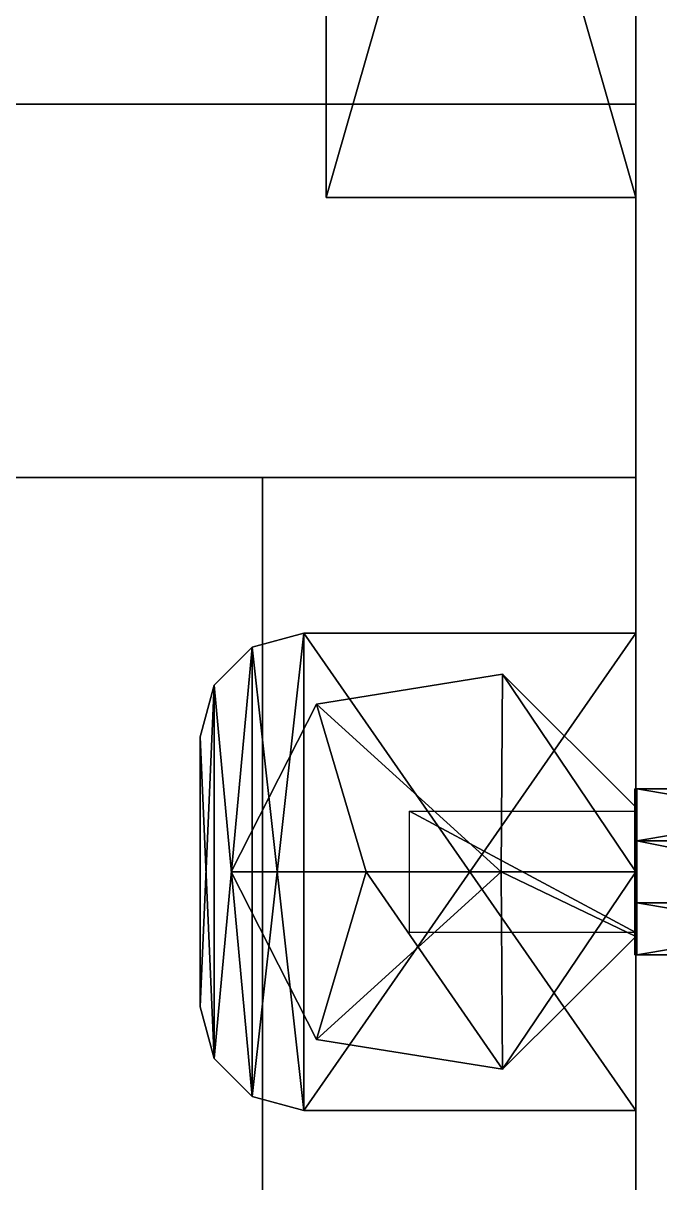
# Model space of a CAD drawing. Extents: x -100 to 4856, y -100 to 4830.
# Drawn here: x 3399 to 3429.7, y 468 to 523.9 of the extents above; entities that cross this region are included whole.
import ezdxf

# ---------------------------------------------------------------- set-up
doc = ezdxf.new("R2010")
doc.units = 0
for name, color, linetype in [('LAYER0', 7, 'CONTINUOUS'), ('LAYER1127', 253, 'CONTINUOUS'), ('LAYER1129', 253, 'CONTINUOUS'), ('LAYER1131', 253, 'CONTINUOUS'), ('LAYER1133', 253, 'CONTINUOUS'), ('LAYER1135', 253, 'CONTINUOUS'), ('LAYER1181', 7, 'CONTINUOUS'), ('LAYER1186', 7, 'CONTINUOUS'), ('LAYER1187', 254, 'CONTINUOUS'), ('LAYER836', 7, 'CONTINUOUS'), ('LAYER838', 7, 'CONTINUOUS'), ('LAYER842', 7, 'CONTINUOUS'), ('LAYER853', 7, 'CONTINUOUS'), ('LAYER885', 7, 'CONTINUOUS'), ('LAYER886', 7, 'CONTINUOUS')]:
    doc.layers.add(name, color=color, linetype=linetype)

msp = doc.modelspace()

# ---------------------------------------------------------------- linework, layer by layer
at = {"layer": 'LAYER0', "invisible_edges": 1}
for points in [[(4856, 4830, -5), (-100, -100, -5), (-100, 4830, -5), (4856, 4830, -5)], [(-100, -100, -5), (4856, 4830, -5), (4856, -100, -5), (-100, -100, -5)], [(4856, -100), (-100, 4830), (-100, -100), (4856, -100)], [(-100, 4830), (4856, -100), (4856, 4830), (-100, 4830)]]:
    msp.add_3dface(points, dxfattribs=at)
at = {"layer": 'LAYER1127'}
for points in [[(3428.5, 515.5, 176.2174), (3413.579, 567.5, 176.2174), (3428.5, 567.5, 176.2174), (3428.5, 515.5, 176.2174)], [(3413.579, 515.5, 176.2174), (3413.579, 567.5, 176.2174), (3428.5, 515.5, 176.2174), (3413.579, 515.5, 176.2174)], [(3428.5, 567.5, 189.7826), (3413.579, 515.5, 189.7826), (3428.5, 515.5, 189.7826), (3428.5, 567.5, 189.7826)], [(3413.579, 567.5, 189.7826), (3413.579, 515.5, 189.7826), (3428.5, 567.5, 189.7826), (3413.579, 567.5, 189.7826)], [(3413.579, 515.5, 176.2174), (3413.579, 567.5, 189.7826), (3413.579, 567.5, 176.2174), (3413.579, 515.5, 176.2174)], [(3413.579, 515.5, 189.7826), (3413.579, 567.5, 189.7826), (3413.579, 515.5, 176.2174), (3413.579, 515.5, 189.7826)], [(3428.5, 515.5, 189.7826), (3413.579, 515.5, 176.2174), (3428.5, 515.5, 176.2174), (3428.5, 515.5, 189.7826)], [(3413.579, 515.5, 189.7826), (3413.579, 515.5, 176.2174), (3428.5, 515.5, 189.7826), (3413.579, 515.5, 189.7826)]]:
    msp.add_3dface(points, dxfattribs=at)
at = {"layer": 'LAYER1129'}
for points in [[(3428.5, 515.5, 739.7174), (3413.579, 567.5, 739.7174), (3428.5, 567.5, 739.7174), (3428.5, 515.5, 739.7174)], [(3413.579, 515.5, 739.7174), (3413.579, 567.5, 739.7174), (3428.5, 515.5, 739.7174), (3413.579, 515.5, 739.7174)], [(3428.5, 567.5, 753.2826), (3413.579, 515.5, 753.2826), (3428.5, 515.5, 753.2826), (3428.5, 567.5, 753.2826)], [(3413.579, 567.5, 753.2826), (3413.579, 515.5, 753.2826), (3428.5, 567.5, 753.2826), (3413.579, 567.5, 753.2826)], [(3413.579, 515.5, 739.7174), (3413.579, 567.5, 753.2826), (3413.579, 567.5, 739.7174), (3413.579, 515.5, 739.7174)], [(3413.579, 515.5, 753.2826), (3413.579, 567.5, 753.2826), (3413.579, 515.5, 739.7174), (3413.579, 515.5, 753.2826)], [(3428.5, 515.5, 753.2826), (3413.579, 515.5, 739.7174), (3428.5, 515.5, 739.7174), (3428.5, 515.5, 753.2826)], [(3413.579, 515.5, 753.2826), (3413.579, 515.5, 739.7174), (3428.5, 515.5, 753.2826), (3413.579, 515.5, 753.2826)]]:
    msp.add_3dface(points, dxfattribs=at)
at = {"layer": 'LAYER1131'}
for points in [[(3428.5, 515.5, 1303.217), (3413.579, 567.5, 1303.217), (3428.5, 567.5, 1303.217), (3428.5, 515.5, 1303.217)], [(3413.579, 515.5, 1303.217), (3413.579, 567.5, 1303.217), (3428.5, 515.5, 1303.217), (3413.579, 515.5, 1303.217)], [(3428.5, 567.5, 1316.783), (3413.579, 515.5, 1316.783), (3428.5, 515.5, 1316.783), (3428.5, 567.5, 1316.783)], [(3413.579, 567.5, 1316.783), (3413.579, 515.5, 1316.783), (3428.5, 567.5, 1316.783), (3413.579, 567.5, 1316.783)], [(3413.579, 515.5, 1303.217), (3413.579, 567.5, 1316.783), (3413.579, 567.5, 1303.217), (3413.579, 515.5, 1303.217)], [(3413.579, 515.5, 1316.783), (3413.579, 567.5, 1316.783), (3413.579, 515.5, 1303.217), (3413.579, 515.5, 1316.783)], [(3428.5, 515.5, 1316.783), (3413.579, 515.5, 1303.217), (3428.5, 515.5, 1303.217), (3428.5, 515.5, 1316.783)], [(3413.579, 515.5, 1316.783), (3413.579, 515.5, 1303.217), (3428.5, 515.5, 1316.783), (3413.579, 515.5, 1316.783)]]:
    msp.add_3dface(points, dxfattribs=at)
at = {"layer": 'LAYER1133'}
for points in [[(3428.5, 515.5, 1866.717), (3413.579, 567.5, 1866.717), (3428.5, 567.5, 1866.717), (3428.5, 515.5, 1866.717)], [(3413.579, 515.5, 1866.717), (3413.579, 567.5, 1866.717), (3428.5, 515.5, 1866.717), (3413.579, 515.5, 1866.717)], [(3428.5, 567.5, 1880.283), (3413.579, 515.5, 1880.283), (3428.5, 515.5, 1880.283), (3428.5, 567.5, 1880.283)], [(3413.579, 567.5, 1880.283), (3413.579, 515.5, 1880.283), (3428.5, 567.5, 1880.283), (3413.579, 567.5, 1880.283)], [(3413.579, 515.5, 1866.717), (3413.579, 567.5, 1880.283), (3413.579, 567.5, 1866.717), (3413.579, 515.5, 1866.717)], [(3413.579, 515.5, 1880.283), (3413.579, 567.5, 1880.283), (3413.579, 515.5, 1866.717), (3413.579, 515.5, 1880.283)], [(3428.5, 515.5, 1880.283), (3413.579, 515.5, 1866.717), (3428.5, 515.5, 1866.717), (3428.5, 515.5, 1880.283)], [(3413.579, 515.5, 1880.283), (3413.579, 515.5, 1866.717), (3428.5, 515.5, 1880.283), (3413.579, 515.5, 1880.283)]]:
    msp.add_3dface(points, dxfattribs=at)
at = {"layer": 'LAYER1135'}
for points in [[(3428.5, 515.5, 2430.217), (3413.579, 567.5, 2430.217), (3428.5, 567.5, 2430.217), (3428.5, 515.5, 2430.217)], [(3413.579, 515.5, 2430.217), (3413.579, 567.5, 2430.217), (3428.5, 515.5, 2430.217), (3413.579, 515.5, 2430.217)], [(3428.5, 567.5, 2443.783), (3413.579, 515.5, 2443.783), (3428.5, 515.5, 2443.783), (3428.5, 567.5, 2443.783)], [(3413.579, 567.5, 2443.783), (3413.579, 515.5, 2443.783), (3428.5, 567.5, 2443.783), (3413.579, 567.5, 2443.783)], [(3413.579, 515.5, 2430.217), (3413.579, 567.5, 2443.783), (3413.579, 567.5, 2430.217), (3413.579, 515.5, 2430.217)], [(3413.579, 515.5, 2443.783), (3413.579, 567.5, 2443.783), (3413.579, 515.5, 2430.217), (3413.579, 515.5, 2443.783)], [(3428.5, 515.5, 2443.783), (3413.579, 515.5, 2430.217), (3428.5, 515.5, 2430.217), (3428.5, 515.5, 2443.783)], [(3413.579, 515.5, 2443.783), (3413.579, 515.5, 2430.217), (3428.5, 515.5, 2443.783), (3413.579, 515.5, 2443.783)]]:
    msp.add_3dface(points, dxfattribs=at)
at = {"layer": 'LAYER1181', "invisible_edges": 1}
for points in [[(3428.5, 44.6, 1984), (2644.5, 520, 1984), (2644.5, 44.6, 1984), (3428.5, 44.6, 1984)], [(2644.5, 520, 1984), (3428.5, 44.6, 1984), (3428.5, 520, 1984), (2644.5, 520, 1984)], [(3428.5, 520, 1966), (2644.5, 520, 1984), (3428.5, 520, 1984), (3428.5, 520, 1966)], [(2644.5, 520, 1984), (3428.5, 520, 1966), (2644.5, 520, 1966), (2644.5, 520, 1984)], [(3428.5, 520, 1966), (2644.5, 44.6, 1966), (2644.5, 520, 1966), (3428.5, 520, 1966)], [(2644.5, 44.6, 1966), (3428.5, 520, 1966), (3428.5, 44.6, 1966), (2644.5, 44.6, 1966)], [(3428.5, 44.6, 1984), (3428.5, 520, 1966), (3428.5, 520, 1984), (3428.5, 44.6, 1984)], [(3428.5, 520, 1966), (3428.5, 44.6, 1984), (3428.5, 44.6, 1966), (3428.5, 520, 1966)]]:
    msp.add_3dface(points, dxfattribs=at)
at = {"layer": 'LAYER1186'}
for points in [[(3410, 493.8301, 1966), (3412.5, 494.5, 1964.01), (3410, 493.8301, 1964.01), (3410, 493.8301, 1966)], [(3412.5, 494.5, 1966), (3412.5, 494.5, 1964.01), (3410, 493.8301, 1966), (3412.5, 494.5, 1966)], [(3412.5, 494.5, 1964.01), (3410, 472.1699, 1964.01), (3410, 493.8301, 1964.01), (3412.5, 494.5, 1964.01)], [(3412.5, 471.5, 1964.01), (3410, 472.1699, 1964.01), (3412.5, 494.5, 1964.01), (3412.5, 471.5, 1964.01)], [(3410, 472.1699, 1966), (3412.5, 494.5, 1966), (3410, 493.8301, 1966), (3410, 472.1699, 1966)], [(3412.5, 471.5, 1966), (3412.5, 494.5, 1966), (3410, 472.1699, 1966), (3412.5, 471.5, 1966)], [(3410, 493.8301, 1964.01), (3412.5, 471.5, 1964.01), (3412.5, 494.5, 1964.01), (3410, 493.8301, 1964.01)], [(3410, 493.8301, 1966), (3412.5, 471.5, 1966), (3412.5, 494.5, 1966), (3410, 493.8301, 1966)], [(3412.5, 494.5, 1964.01), (3410, 493.8301, 1966), (3410, 493.8301, 1964.01), (3412.5, 494.5, 1964.01)], [(3412.5, 494.5, 1966), (3410, 493.8301, 1966), (3412.5, 494.5, 1964.01), (3412.5, 494.5, 1966)], [(3428.5, 471.5, 1964.01), (3412.5, 494.5, 1964.01), (3428.5, 494.5, 1964.01), (3428.5, 471.5, 1964.01)], [(3412.5, 471.5, 1964.01), (3412.5, 494.5, 1964.01), (3428.5, 471.5, 1964.01), (3412.5, 471.5, 1964.01)], [(3428.5, 471.5, 1966), (3412.5, 494.5, 1966), (3428.5, 494.5, 1966), (3428.5, 471.5, 1966)], [(3412.5, 471.5, 1966), (3412.5, 494.5, 1966), (3428.5, 471.5, 1966), (3412.5, 471.5, 1966)], [(3412.5, 494.5, 1964.01), (3428.5, 494.5, 1966), (3428.5, 494.5, 1964.01), (3412.5, 494.5, 1964.01)], [(3412.5, 494.5, 1966), (3428.5, 494.5, 1966), (3412.5, 494.5, 1964.01), (3412.5, 494.5, 1966)], [(3412.5, 494.5, 1964.01), (3428.5, 471.5, 1964.01), (3412.5, 471.5, 1964.01), (3412.5, 494.5, 1964.01)], [(3428.5, 494.5, 1964.01), (3428.5, 471.5, 1964.01), (3412.5, 494.5, 1964.01), (3428.5, 494.5, 1964.01)], [(3428.5, 494.5, 1966), (3412.5, 494.5, 1964.01), (3412.5, 494.5, 1966), (3428.5, 494.5, 1966)], [(3428.5, 494.5, 1964.01), (3412.5, 494.5, 1964.01), (3428.5, 494.5, 1966), (3428.5, 494.5, 1964.01)], [(3412.5, 471.5, 1966), (3428.5, 494.5, 1966), (3412.5, 494.5, 1966), (3412.5, 471.5, 1966)], [(3428.5, 471.5, 1966), (3428.5, 494.5, 1966), (3412.5, 471.5, 1966), (3428.5, 471.5, 1966)], [(3428.5, 494.5, 1964.01), (3428.5, 471.5, 1966), (3428.5, 471.5, 1964.01), (3428.5, 494.5, 1964.01)], [(3428.5, 494.5, 1966), (3428.5, 471.5, 1966), (3428.5, 494.5, 1964.01), (3428.5, 494.5, 1966)], [(3428.5, 471.5, 1964.01), (3428.5, 494.5, 1966), (3428.5, 494.5, 1964.01), (3428.5, 471.5, 1964.01)], [(3428.5, 471.5, 1966), (3428.5, 494.5, 1966), (3428.5, 471.5, 1964.01), (3428.5, 471.5, 1966)], [(3408.17, 492, 1966), (3410, 493.8301, 1964.01), (3408.17, 492, 1964.01), (3408.17, 492, 1966)], [(3410, 493.8301, 1966), (3410, 493.8301, 1964.01), (3408.17, 492, 1966), (3410, 493.8301, 1966)], [(3410, 493.8301, 1964.01), (3410, 472.1699, 1964.01), (3408.17, 492, 1964.01), (3410, 493.8301, 1964.01)], [(3408.17, 474, 1966), (3410, 493.8301, 1966), (3408.17, 492, 1966), (3408.17, 474, 1966)], [(3410, 472.1699, 1966), (3410, 493.8301, 1966), (3408.17, 474, 1966), (3410, 472.1699, 1966)], [(3408.17, 492, 1964.01), (3410, 472.1699, 1964.01), (3410, 493.8301, 1964.01), (3408.17, 492, 1964.01)], [(3408.17, 492, 1966), (3410, 472.1699, 1966), (3410, 493.8301, 1966), (3408.17, 492, 1966)], [(3410, 493.8301, 1964.01), (3408.17, 492, 1966), (3408.17, 492, 1964.01), (3410, 493.8301, 1964.01)], [(3410, 493.8301, 1966), (3408.17, 492, 1966), (3410, 493.8301, 1964.01), (3410, 493.8301, 1966)], [(3410, 472.1699, 1964.01), (3412.5, 471.5, 1964.01), (3410, 493.8301, 1964.01), (3410, 472.1699, 1964.01)], [(3410, 472.1699, 1966), (3412.5, 471.5, 1966), (3410, 493.8301, 1966), (3410, 472.1699, 1966)], [(3413.113, 491.0835, 1980), (3422.069, 492.5175, 1966), (3413.113, 491.0835, 1966), (3413.113, 491.0835, 1980)], [(3422.069, 492.5175, 1980), (3422.069, 492.5175, 1966), (3413.113, 491.0835, 1980), (3422.069, 492.5175, 1980)], [(3422.069, 492.5175, 1980), (3413.113, 491.0835, 1980), (3422, 483, 1980), (3422.069, 492.5175, 1980)], [(3422.069, 492.5175, 1966), (3413.113, 491.0835, 1980), (3413.113, 491.0835, 1966), (3422.069, 492.5175, 1966)], [(3422.069, 492.5175, 1980), (3413.113, 491.0835, 1980), (3422.069, 492.5175, 1966), (3422.069, 492.5175, 1980)], [(3422.069, 492.5175, 1980), (3413.113, 491.0835, 1980), (3422, 483, 1980), (3422.069, 492.5175, 1980)], [(3428.5, 483, 1980), (3422.069, 492.5175, 1980), (3422, 483, 1980), (3428.5, 483, 1980)], [(3428.5, 483, 1980), (3422.069, 492.5175, 1980), (3422, 483, 1980), (3428.5, 483, 1980)], [(3428.5, 486.1225, 1980), (3422.069, 492.5175, 1980), (3428.5, 483, 1980), (3428.5, 486.1225, 1980)], [(3422.069, 492.5175, 1966), (3428.5, 486.1225, 1980), (3428.5, 486.1225, 1966), (3422.069, 492.5175, 1966)], [(3422.069, 492.5175, 1980), (3428.5, 486.1225, 1980), (3422.069, 492.5175, 1966), (3422.069, 492.5175, 1980)], [(3428.5, 486.1225, 1966), (3422.069, 492.5175, 1980), (3422.069, 492.5175, 1966), (3428.5, 486.1225, 1966)], [(3428.5, 486.1225, 1980), (3422.069, 492.5175, 1980), (3428.5, 486.1225, 1966), (3428.5, 486.1225, 1980)], [(3428.5, 486.1225, 1980), (3422.069, 492.5175, 1980), (3428.5, 483, 1980), (3428.5, 486.1225, 1980)], [(3407.5, 489.5, 1966), (3408.17, 492, 1964.01), (3407.5, 489.5, 1964.01), (3407.5, 489.5, 1966)], [(3408.17, 492, 1966), (3408.17, 492, 1964.01), (3407.5, 489.5, 1966), (3408.17, 492, 1966)], [(3408.17, 492, 1964.01), (3408.17, 474, 1964.01), (3407.5, 489.5, 1964.01), (3408.17, 492, 1964.01)], [(3407.5, 476.5, 1966), (3408.17, 492, 1966), (3407.5, 489.5, 1966), (3407.5, 476.5, 1966)], [(3408.17, 474, 1966), (3408.17, 492, 1966), (3407.5, 476.5, 1966), (3408.17, 474, 1966)], [(3407.5, 489.5, 1964.01), (3408.17, 474, 1964.01), (3408.17, 492, 1964.01), (3407.5, 489.5, 1964.01)], [(3407.5, 489.5, 1966), (3408.17, 474, 1966), (3408.17, 492, 1966), (3407.5, 489.5, 1966)], [(3408.17, 492, 1964.01), (3407.5, 489.5, 1966), (3407.5, 489.5, 1964.01), (3408.17, 492, 1964.01)], [(3408.17, 492, 1966), (3407.5, 489.5, 1966), (3408.17, 492, 1964.01), (3408.17, 492, 1966)], [(3408.17, 492, 1964.01), (3410, 472.1699, 1964.01), (3408.17, 474, 1964.01), (3408.17, 492, 1964.01)], [(3408.17, 474, 1964.01), (3410, 472.1699, 1964.01), (3408.17, 492, 1964.01), (3408.17, 474, 1964.01)], [(3408.17, 474, 1966), (3410, 472.1699, 1966), (3408.17, 492, 1966), (3408.17, 474, 1966)], [(3415.5, 483, 1980), (3413.113, 491.0835, 1980), (3409, 483, 1980), (3415.5, 483, 1980)], [(3409, 483, 1980), (3413.113, 491.0835, 1966), (3409, 483, 1966), (3409, 483, 1980)], [(3413.113, 491.0835, 1980), (3413.113, 491.0835, 1966), (3409, 483, 1980), (3413.113, 491.0835, 1980)], [(3413.113, 491.0835, 1966), (3409, 483, 1980), (3409, 483, 1966), (3413.113, 491.0835, 1966)], [(3413.113, 491.0835, 1980), (3409, 483, 1980), (3413.113, 491.0835, 1966), (3413.113, 491.0835, 1980)], [(3413.113, 491.0835, 1980), (3409, 483, 1980), (3415.5, 483, 1980), (3413.113, 491.0835, 1980)], [(3422, 483, 1980), (3413.113, 491.0835, 1980), (3415.5, 483, 1980), (3422, 483, 1980)], [(3422, 483, 1980), (3413.113, 491.0835, 1980), (3415.5, 483, 1980), (3422, 483, 1980)], [(3407.5, 476.5, 1966), (3407.5, 489.5, 1964.01), (3407.5, 489.5, 1966), (3407.5, 476.5, 1966)], [(3407.5, 476.5, 1964.01), (3407.5, 489.5, 1964.01), (3407.5, 476.5, 1966), (3407.5, 476.5, 1964.01)], [(3407.5, 476.5, 1964.01), (3407.5, 489.5, 1966), (3407.5, 489.5, 1964.01), (3407.5, 476.5, 1964.01)], [(3407.5, 476.5, 1966), (3407.5, 489.5, 1966), (3407.5, 476.5, 1964.01), (3407.5, 476.5, 1966)], [(3407.5, 489.5, 1964.01), (3408.17, 474, 1964.01), (3407.5, 476.5, 1964.01), (3407.5, 489.5, 1964.01)], [(3407.5, 476.5, 1964.01), (3408.17, 474, 1964.01), (3407.5, 489.5, 1964.01), (3407.5, 476.5, 1964.01)], [(3407.5, 476.5, 1966), (3408.17, 474, 1966), (3407.5, 489.5, 1966), (3407.5, 476.5, 1966)], [(3417.592, 485.9198, 1964), (3428.5, 480.0802, 1964), (3417.592, 480.0802, 1964), (3417.592, 485.9198, 1964)], [(3428.5, 485.9198, 1964), (3428.5, 480.0802, 1964), (3417.592, 485.9198, 1964), (3428.5, 485.9198, 1964)], [(3428.5, 486.1225, 1980), (3428.5, 479.8775, 1966), (3428.5, 486.1225, 1966), (3428.5, 486.1225, 1980)], [(3428.5, 479.8775, 1980), (3428.5, 479.8775, 1966), (3428.5, 486.1225, 1980), (3428.5, 479.8775, 1980)], [(3428.5, 479.8775, 1966), (3428.5, 486.1225, 1980), (3428.5, 486.1225, 1966), (3428.5, 479.8775, 1966)], [(3428.5, 479.8775, 1980), (3428.5, 486.1225, 1980), (3428.5, 479.8775, 1966), (3428.5, 479.8775, 1980)], [(3413.113, 474.9165, 1980), (3415.5, 483, 1980), (3409, 483, 1980), (3413.113, 474.9165, 1980)], [(3409, 483, 1966), (3413.113, 474.9165, 1980), (3409, 483, 1980), (3409, 483, 1966)], [(3413.113, 474.9165, 1966), (3413.113, 474.9165, 1980), (3409, 483, 1966), (3413.113, 474.9165, 1966)], [(3409, 483, 1966), (3413.113, 474.9165, 1980), (3413.113, 474.9165, 1966), (3409, 483, 1966)], [(3409, 483, 1980), (3413.113, 474.9165, 1980), (3409, 483, 1966), (3409, 483, 1980)], [(3413.113, 474.9165, 1980), (3409, 483, 1980), (3415.5, 483, 1980), (3413.113, 474.9165, 1980)], [(3422.069, 473.4825, 1980), (3415.5, 483, 1980), (3413.113, 474.9165, 1980), (3422.069, 473.4825, 1980)], [(3422, 483, 1980), (3413.113, 474.9165, 1980), (3415.5, 483, 1980), (3422, 483, 1980)], [(3422.069, 473.4825, 1980), (3413.113, 474.9165, 1980), (3422, 483, 1980), (3422.069, 473.4825, 1980)], [(3422, 483, 1980), (3415.5, 483, 1980), (3422.069, 473.4825, 1980), (3422, 483, 1980)], [(3428.5, 479.8775, 1980), (3422, 483, 1980), (3422.069, 473.4825, 1980), (3428.5, 479.8775, 1980)], [(3428.5, 483, 1980), (3422, 483, 1980), (3428.5, 479.8775, 1980), (3428.5, 483, 1980)], [(3428.5, 483, 1980), (3422.069, 473.4825, 1980), (3422, 483, 1980), (3428.5, 483, 1980)], [(3428.5, 479.8775, 1980), (3422.069, 473.4825, 1980), (3428.5, 483, 1980), (3428.5, 479.8775, 1980)], [(3422.069, 473.4825, 1966), (3428.5, 479.8775, 1980), (3422.069, 473.4825, 1980), (3422.069, 473.4825, 1966)], [(3428.5, 479.8775, 1966), (3428.5, 479.8775, 1980), (3422.069, 473.4825, 1966), (3428.5, 479.8775, 1966)], [(3422.069, 473.4825, 1966), (3428.5, 479.8775, 1980), (3428.5, 479.8775, 1966), (3422.069, 473.4825, 1966)], [(3422.069, 473.4825, 1980), (3428.5, 479.8775, 1980), (3422.069, 473.4825, 1966), (3422.069, 473.4825, 1980)], [(3407.5, 476.5, 1964.01), (3408.17, 474, 1966), (3407.5, 476.5, 1966), (3407.5, 476.5, 1964.01)], [(3408.17, 474, 1964.01), (3408.17, 474, 1966), (3407.5, 476.5, 1964.01), (3408.17, 474, 1964.01)], [(3408.17, 474, 1964.01), (3407.5, 476.5, 1966), (3407.5, 476.5, 1964.01), (3408.17, 474, 1964.01)], [(3408.17, 474, 1966), (3407.5, 476.5, 1966), (3408.17, 474, 1964.01), (3408.17, 474, 1966)], [(3413.113, 474.9165, 1966), (3422.069, 473.4825, 1980), (3413.113, 474.9165, 1980), (3413.113, 474.9165, 1966)], [(3422.069, 473.4825, 1966), (3422.069, 473.4825, 1980), (3413.113, 474.9165, 1966), (3422.069, 473.4825, 1966)], [(3413.113, 474.9165, 1966), (3422.069, 473.4825, 1980), (3422.069, 473.4825, 1966), (3413.113, 474.9165, 1966)], [(3413.113, 474.9165, 1980), (3422.069, 473.4825, 1980), (3413.113, 474.9165, 1966), (3413.113, 474.9165, 1980)], [(3408.17, 474, 1964.01), (3410, 472.1699, 1966), (3408.17, 474, 1966), (3408.17, 474, 1964.01)], [(3410, 472.1699, 1964.01), (3410, 472.1699, 1966), (3408.17, 474, 1964.01), (3410, 472.1699, 1964.01)], [(3410, 472.1699, 1964.01), (3408.17, 474, 1966), (3408.17, 474, 1964.01), (3410, 472.1699, 1964.01)], [(3410, 472.1699, 1966), (3408.17, 474, 1966), (3410, 472.1699, 1964.01), (3410, 472.1699, 1966)], [(3410, 472.1699, 1964.01), (3412.5, 471.5, 1966), (3410, 472.1699, 1966), (3410, 472.1699, 1964.01)], [(3412.5, 471.5, 1964.01), (3412.5, 471.5, 1966), (3410, 472.1699, 1964.01), (3412.5, 471.5, 1964.01)], [(3412.5, 471.5, 1964.01), (3410, 472.1699, 1966), (3410, 472.1699, 1964.01), (3412.5, 471.5, 1964.01)], [(3412.5, 471.5, 1966), (3410, 472.1699, 1966), (3412.5, 471.5, 1964.01), (3412.5, 471.5, 1966)], [(3412.5, 471.5, 1966), (3428.5, 471.5, 1964.01), (3412.5, 471.5, 1964.01), (3412.5, 471.5, 1966)], [(3428.5, 471.5, 1966), (3428.5, 471.5, 1964.01), (3412.5, 471.5, 1966), (3428.5, 471.5, 1966)], [(3428.5, 471.5, 1964.01), (3412.5, 471.5, 1966), (3412.5, 471.5, 1964.01), (3428.5, 471.5, 1964.01)], [(3428.5, 471.5, 1966), (3412.5, 471.5, 1966), (3428.5, 471.5, 1964.01), (3428.5, 471.5, 1966)]]:
    msp.add_3dface(points, dxfattribs=at)
at = {"layer": 'LAYER1187'}
for points in [[(3428.55, 484.5, 1974.83), (3428.45, 487, 1971.5), (3428.45, 484.5, 1974.83), (3428.55, 484.5, 1974.83)], [(3428.55, 487, 1971.5), (3428.45, 487, 1971.5), (3428.55, 484.5, 1974.83), (3428.55, 487, 1971.5)], [(3428.55, 487, 1971.5), (3428.45, 484.5, 1968.17), (3428.45, 487, 1971.5), (3428.55, 487, 1971.5)], [(3428.55, 484.5, 1968.17), (3428.45, 484.5, 1968.17), (3428.55, 487, 1971.5), (3428.55, 484.5, 1968.17)], [(3428.45, 487, 1975.5), (3428.45, 479, 1967.5), (3428.45, 479, 1975.5), (3428.45, 487, 1975.5)], [(3428.45, 487, 1967.5), (3428.45, 479, 1967.5), (3428.45, 487, 1975.5), (3428.45, 487, 1967.5)], [(3428.55, 487, 1975.5), (3428.45, 487, 1967.5), (3428.45, 487, 1975.5), (3428.55, 487, 1975.5)], [(3428.55, 487, 1967.5), (3428.45, 487, 1967.5), (3428.55, 487, 1975.5), (3428.55, 487, 1967.5)], [(3428.55, 479, 1967.5), (3428.45, 487, 1967.5), (3428.55, 487, 1967.5), (3428.55, 479, 1967.5)], [(3428.45, 479, 1967.5), (3428.45, 487, 1967.5), (3428.55, 479, 1967.5), (3428.45, 479, 1967.5)], [(3428.55, 487, 1975.5), (3428.45, 479, 1975.5), (3428.55, 479, 1975.5), (3428.55, 487, 1975.5)], [(3428.45, 487, 1975.5), (3428.45, 479, 1975.5), (3428.55, 487, 1975.5), (3428.45, 487, 1975.5)], [(3443.45, 484.5, 1974.83), (3428.55, 487, 1971.5), (3428.55, 484.5, 1974.83), (3443.45, 484.5, 1974.83)], [(3443.45, 487, 1971.5), (3428.55, 487, 1971.5), (3443.45, 484.5, 1974.83), (3443.45, 487, 1971.5)], [(3443.45, 487, 1971.5), (3428.55, 484.5, 1968.17), (3428.55, 487, 1971.5), (3443.45, 487, 1971.5)], [(3443.45, 484.5, 1968.17), (3428.55, 484.5, 1968.17), (3443.45, 487, 1971.5), (3443.45, 484.5, 1968.17)], [(3428.55, 479, 1975.5), (3428.55, 487, 1967.5), (3428.55, 487, 1975.5), (3428.55, 479, 1975.5)], [(3428.55, 479, 1967.5), (3428.55, 487, 1967.5), (3428.55, 479, 1975.5), (3428.55, 479, 1967.5)], [(3428.45, 481.5, 1974.83), (3428.55, 484.5, 1974.83), (3428.45, 484.5, 1974.83), (3428.45, 481.5, 1974.83)], [(3428.55, 481.5, 1974.83), (3428.55, 484.5, 1974.83), (3428.45, 481.5, 1974.83), (3428.55, 481.5, 1974.83)], [(3428.55, 481.5, 1968.17), (3428.45, 484.5, 1968.17), (3428.55, 484.5, 1968.17), (3428.55, 481.5, 1968.17)], [(3428.45, 481.5, 1968.17), (3428.45, 484.5, 1968.17), (3428.55, 481.5, 1968.17), (3428.45, 481.5, 1968.17)], [(3443.45, 481.5, 1974.83), (3428.55, 484.5, 1974.83), (3428.55, 481.5, 1974.83), (3443.45, 481.5, 1974.83)], [(3443.45, 484.5, 1974.83), (3428.55, 484.5, 1974.83), (3443.45, 481.5, 1974.83), (3443.45, 484.5, 1974.83)], [(3443.45, 481.5, 1968.17), (3428.55, 484.5, 1968.17), (3443.45, 484.5, 1968.17), (3443.45, 481.5, 1968.17)], [(3428.55, 481.5, 1968.17), (3428.55, 484.5, 1968.17), (3443.45, 481.5, 1968.17), (3428.55, 481.5, 1968.17)], [(3428.45, 481.5, 1974.83), (3428.55, 479, 1971.5), (3428.55, 481.5, 1974.83), (3428.45, 481.5, 1974.83)], [(3428.45, 479, 1971.5), (3428.55, 479, 1971.5), (3428.45, 481.5, 1974.83), (3428.45, 479, 1971.5)], [(3428.45, 479, 1971.5), (3428.55, 481.5, 1968.17), (3428.55, 479, 1971.5), (3428.45, 479, 1971.5)], [(3428.45, 481.5, 1968.17), (3428.55, 481.5, 1968.17), (3428.45, 479, 1971.5), (3428.45, 481.5, 1968.17)], [(3428.55, 481.5, 1974.83), (3443.45, 479, 1971.5), (3443.45, 481.5, 1974.83), (3428.55, 481.5, 1974.83)], [(3428.55, 479, 1971.5), (3443.45, 479, 1971.5), (3428.55, 481.5, 1974.83), (3428.55, 479, 1971.5)], [(3428.55, 479, 1971.5), (3443.45, 481.5, 1968.17), (3443.45, 479, 1971.5), (3428.55, 479, 1971.5)], [(3428.55, 481.5, 1968.17), (3443.45, 481.5, 1968.17), (3428.55, 479, 1971.5), (3428.55, 481.5, 1968.17)], [(3428.55, 479, 1967.5), (3428.45, 479, 1975.5), (3428.45, 479, 1967.5), (3428.55, 479, 1967.5)], [(3428.55, 479, 1975.5), (3428.45, 479, 1975.5), (3428.55, 479, 1967.5), (3428.55, 479, 1975.5)]]:
    msp.add_3dface(points, dxfattribs=at)
at = {"layer": 'LAYER836', "invisible_edges": 1}
for points in [[(3428.5, 44.6, 866), (2644.5, 520, 866), (2644.5, 44.6, 866), (3428.5, 44.6, 866)], [(2644.5, 520, 866), (3428.5, 44.6, 866), (3428.5, 520, 866), (2644.5, 520, 866)], [(3428.5, 520, 848), (2644.5, 520, 866), (3428.5, 520, 866), (3428.5, 520, 848)], [(2644.5, 520, 866), (3428.5, 520, 848), (2644.5, 520, 848), (2644.5, 520, 866)], [(3428.5, 520, 848), (2644.5, 44.6, 848), (2644.5, 520, 848), (3428.5, 520, 848)], [(2644.5, 44.6, 848), (3428.5, 520, 848), (3428.5, 44.6, 848), (2644.5, 44.6, 848)], [(3428.5, 44.6, 866), (3428.5, 520, 848), (3428.5, 520, 866), (3428.5, 44.6, 866)], [(3428.5, 520, 848), (3428.5, 44.6, 866), (3428.5, 44.6, 848), (3428.5, 520, 848)]]:
    msp.add_3dface(points, dxfattribs=at)
at = {"layer": 'LAYER838', "invisible_edges": 1}
for points in [[(3428.5, 20, 2540), (3428.5, 580), (3428.5, 20), (3428.5, 20, 2540)], [(3428.5, 580), (3428.5, 20, 2540), (3428.5, 580, 2540), (3428.5, 580)], [(3446.5, 20), (3428.5, 580), (3446.5, 580), (3446.5, 20)], [(3428.5, 580), (3446.5, 20), (3428.5, 20), (3428.5, 580)], [(3428.5, 20, 2540), (3446.5, 580, 2540), (3428.5, 580, 2540), (3428.5, 20, 2540)], [(3446.5, 580, 2540), (3428.5, 20, 2540), (3446.5, 20, 2540), (3446.5, 580, 2540)]]:
    msp.add_3dface(points, dxfattribs=at)
at = {"layer": 'LAYER842', "invisible_edges": 1}
for points in [[(2644.5, 20, 80), (3428.5, 580, 80), (3428.5, 20, 80), (2644.5, 20, 80)], [(3428.5, 580, 80), (2644.5, 20, 80), (2644.5, 580, 80), (3428.5, 580, 80)], [(2644.5, 580, 98), (3428.5, 20, 98), (3428.5, 580, 98), (2644.5, 580, 98)], [(3428.5, 20, 98), (2644.5, 580, 98), (2644.5, 20, 98), (3428.5, 20, 98)], [(3428.5, 20, 98), (3428.5, 580, 80), (3428.5, 580, 98), (3428.5, 20, 98)], [(3428.5, 580, 80), (3428.5, 20, 98), (3428.5, 20, 80), (3428.5, 580, 80)]]:
    msp.add_3dface(points, dxfattribs=at)
at = {"layer": 'LAYER853', "invisible_edges": 1}
for points in [[(3428.5, 20, 2539), (2644.5, 580, 2539), (2644.5, 20, 2539), (3428.5, 20, 2539)], [(2644.5, 580, 2539), (3428.5, 20, 2539), (3428.5, 580, 2539), (2644.5, 580, 2539)], [(3428.5, 580, 2521), (2644.5, 20, 2521), (2644.5, 580, 2521), (3428.5, 580, 2521)], [(2644.5, 20, 2521), (3428.5, 580, 2521), (3428.5, 20, 2521), (2644.5, 20, 2521)], [(3428.5, 20, 2539), (3428.5, 580, 2521), (3428.5, 580, 2539), (3428.5, 20, 2539)], [(3428.5, 580, 2521), (3428.5, 20, 2539), (3428.5, 20, 2521), (3428.5, 580, 2521)]]:
    msp.add_3dface(points, dxfattribs=at)
at = {"layer": 'LAYER885', "invisible_edges": 1}
for points in [[(3392.5, 102, 848), (3410.5, 502, 848), (3392.5, 502, 848), (3392.5, 102, 848)], [(3410.5, 502, 848), (3392.5, 102, 848), (3410.5, 102, 848), (3410.5, 502, 848)], [(3392.5, 502, 98), (3410.5, 502, 848), (3410.5, 502, 98), (3392.5, 502, 98)], [(3410.5, 502, 848), (3392.5, 502, 98), (3392.5, 502, 848), (3410.5, 502, 848)], [(3410.5, 102, 98), (3392.5, 502, 98), (3410.5, 502, 98), (3410.5, 102, 98)], [(3392.5, 502, 98), (3410.5, 102, 98), (3392.5, 102, 98), (3392.5, 502, 98)], [(3410.5, 102, 98), (3410.5, 502, 848), (3410.5, 102, 848), (3410.5, 102, 98)], [(3410.5, 502, 848), (3410.5, 102, 98), (3410.5, 502, 98), (3410.5, 502, 848)]]:
    msp.add_3dface(points, dxfattribs=at)
at = {"layer": 'LAYER886', "invisible_edges": 1}
for points in [[(3410.5, 422, 848), (3428.5, 502, 848), (3410.5, 502, 848), (3410.5, 422, 848)], [(3428.5, 502, 848), (3410.5, 422, 848), (3428.5, 422, 848), (3428.5, 502, 848)], [(3410.5, 502, 98), (3428.5, 502, 848), (3428.5, 502, 98), (3410.5, 502, 98)], [(3428.5, 502, 848), (3410.5, 502, 98), (3410.5, 502, 848), (3428.5, 502, 848)], [(3428.5, 422, 98), (3410.5, 502, 98), (3428.5, 502, 98), (3428.5, 422, 98)], [(3410.5, 502, 98), (3428.5, 422, 98), (3410.5, 422, 98), (3410.5, 502, 98)], [(3410.5, 502, 98), (3410.5, 422, 848), (3410.5, 502, 848), (3410.5, 502, 98)], [(3410.5, 422, 848), (3410.5, 502, 98), (3410.5, 422, 98), (3410.5, 422, 848)], [(3428.5, 422, 98), (3428.5, 502, 848), (3428.5, 422, 848), (3428.5, 422, 98)], [(3428.5, 502, 848), (3428.5, 422, 98), (3428.5, 502, 98), (3428.5, 502, 848)]]:
    msp.add_3dface(points, dxfattribs=at)

doc.saveas('drawing.dxf')
